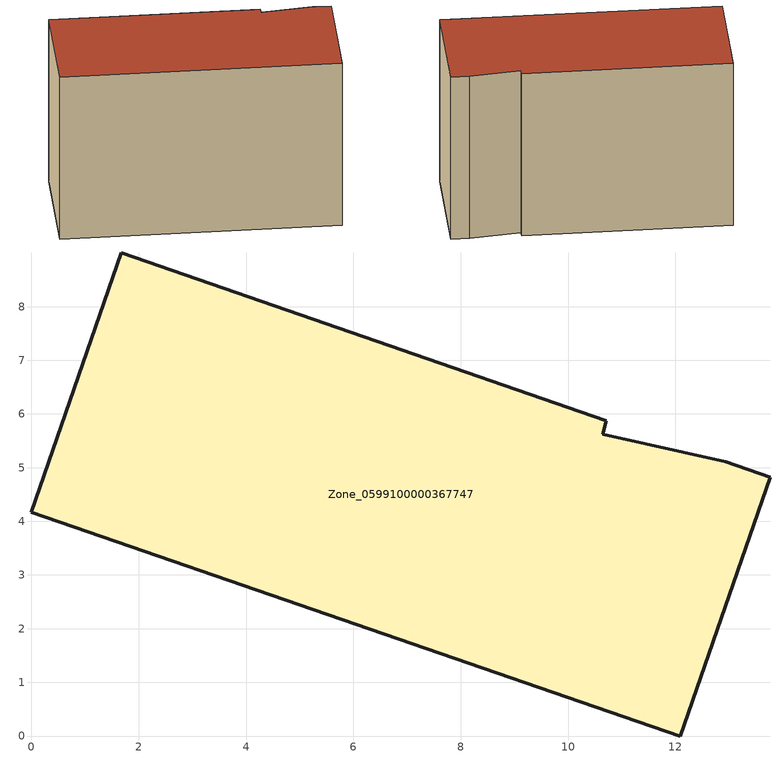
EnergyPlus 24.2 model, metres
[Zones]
Zone_0599100000367747
 floor ground (C_G): 1.68,9 10.72,5.88 10.64,5.62 12.94,5.11 13.77,4.82 12.09,0 0,4.17 z0
 wall outside (C_F): 12.09,0 13.77,4.82 12.94,5.11 10.64,5.62 10.72,5.88 1.68,9 0,4.17 12.09,0 z0:8.47
 roof outside (C_R): 10.72,5.88 1.68,9 0,4.17 12.09,0 13.77,4.82 12.94,5.11 10.64,5.62 z8.47
[BUILDING]
Pand.0599100000367747: North Axis=0; Terrain=City; Loads Convergence Tolerance Value=0.04; Temperature Convergence Tolerance Value=0.4; Solar Distribution=FullExterior; Maximum Number of Warmup Days=25; Minimum Number of Warmup Days=1
[Site:Location]
Rotterdam.The.Hague.AP_ZH_NLD Design_Conditions: Latitude=51.96; Longitude=4.45; Time Zone=1; Elevation=-4.5
[SITE:GROUNDTEMPERATURE:BUILDINGSURFACE]
18, 18, 18, 18, 18, 18, 18, 18, 18, 18, 18, 18
[MATERIAL] Thermal Absorptance=0.9; Solar Absorptance=0.7; Visible Absorptance=0.7
Name | Roughness | Thickness | Conductivity | Density | Specific Heat
G.TI.1992-2005 | MediumSmooth | 0.15 | 0.06 | 540 | 1210
F.TI.1992-2005 | Rough | 0.3 | 0.12 | 1920 | 840
R.TI.1992-2005 | MediumRough | 0.2 | 0.08 | 1500 | 1000
[CONSTRUCTION]
C_G: G.TI.1992-2005
C_F: F.TI.1992-2005
C_R: R.TI.1992-2005
[ZONE]
Zone_0599100000367747: Type=1; Multiplier=1; Ceiling Height=Autocalculate; Volume=Autocalculate; Floor Area=autocalculate; Part of Total Floor Area=Yes
[ZONEINFILTRATION:DESIGNFLOWRATE]
Infil_Zone_0599100000367747: Zone or ZoneList or Space or SpaceList=Zone_0599100000367747; Schedule=AlwaysOn; Design Flow Rate Calculation Method=Flow/Area; Flow Rate per Floor Area=0.0015; Constant Term Coefficient=1; Temperature Term Coefficient=0; Velocity Term Coefficient=0; Velocity Squared Term Coefficient=0
[HVACTEMPLATE:ZONE:IDEALLOADSAIRSYSTEM]
Zone_0599100000367747: Maximum Heating Supply Air Temperature=50; Minimum Cooling Supply Air Temperature=13; Maximum Heating Supply Air Humidity Ratio=0.0156; Minimum Cooling Supply Air Humidity Ratio=0.0077; Heating Limit=NoLimit; Cooling Limit=NoLimit; Dehumidification Control Type=ConstantSensibleHeatRatio; Cooling Sensible Heat Ratio=0.7; Dehumidification Setpoint=60; Humidification Control Type=None; Humidification Setpoint=30; Outdoor Air Method=None; Outdoor Air Flow Rate per Person=0.00944; Outdoor Air Flow Rate per Zone Floor Area=0; Outdoor Air Flow Rate per Zone=0; Demand Controlled Ventilation Type=None; Outdoor Air Economizer Type=NoEconomizer; Heat Recovery Type=None; Sensible Heat Recovery Effectiveness=0.7; Latent Heat Recovery Effectiveness=0.65
[ZONECONTROL:THERMOSTAT]
ThermostatControl_Zone_0599100000367747: Zone or ZoneList=Zone_0599100000367747; Control Type Schedule=DualSetpointControlType; Control 1=Thermostat_Zone_0599100000367747; Temperature Difference Between Cutout And Setpoint=0
[THERMOSTATSETPOINT:DUALSETPOINT]
Thermostat_Zone_0599100000367747: Heating Setpoint Temperature Schedule=HeatingSetpoint_Zone_0599100000367747; Cooling Setpoint Temperature Schedule=CoolingSetpoint_Zone_0599100000367747
[SCHEDULE:COMPACT]
HeatingSetpoint_Zone_0599100000367747: Through: 12/31, For: AllDays, Until: 24:00, 21
CoolingSetpoint_Zone_0599100000367747: Through: 12/31, For: AllDays, Until: 24:00, 24
DualSetpointControlType: Through: 12/31, For: AllDays, Until: 24:00, 4
AlwaysOn: Through: 12/31, For: AllDays, Until: 24:00, 1
